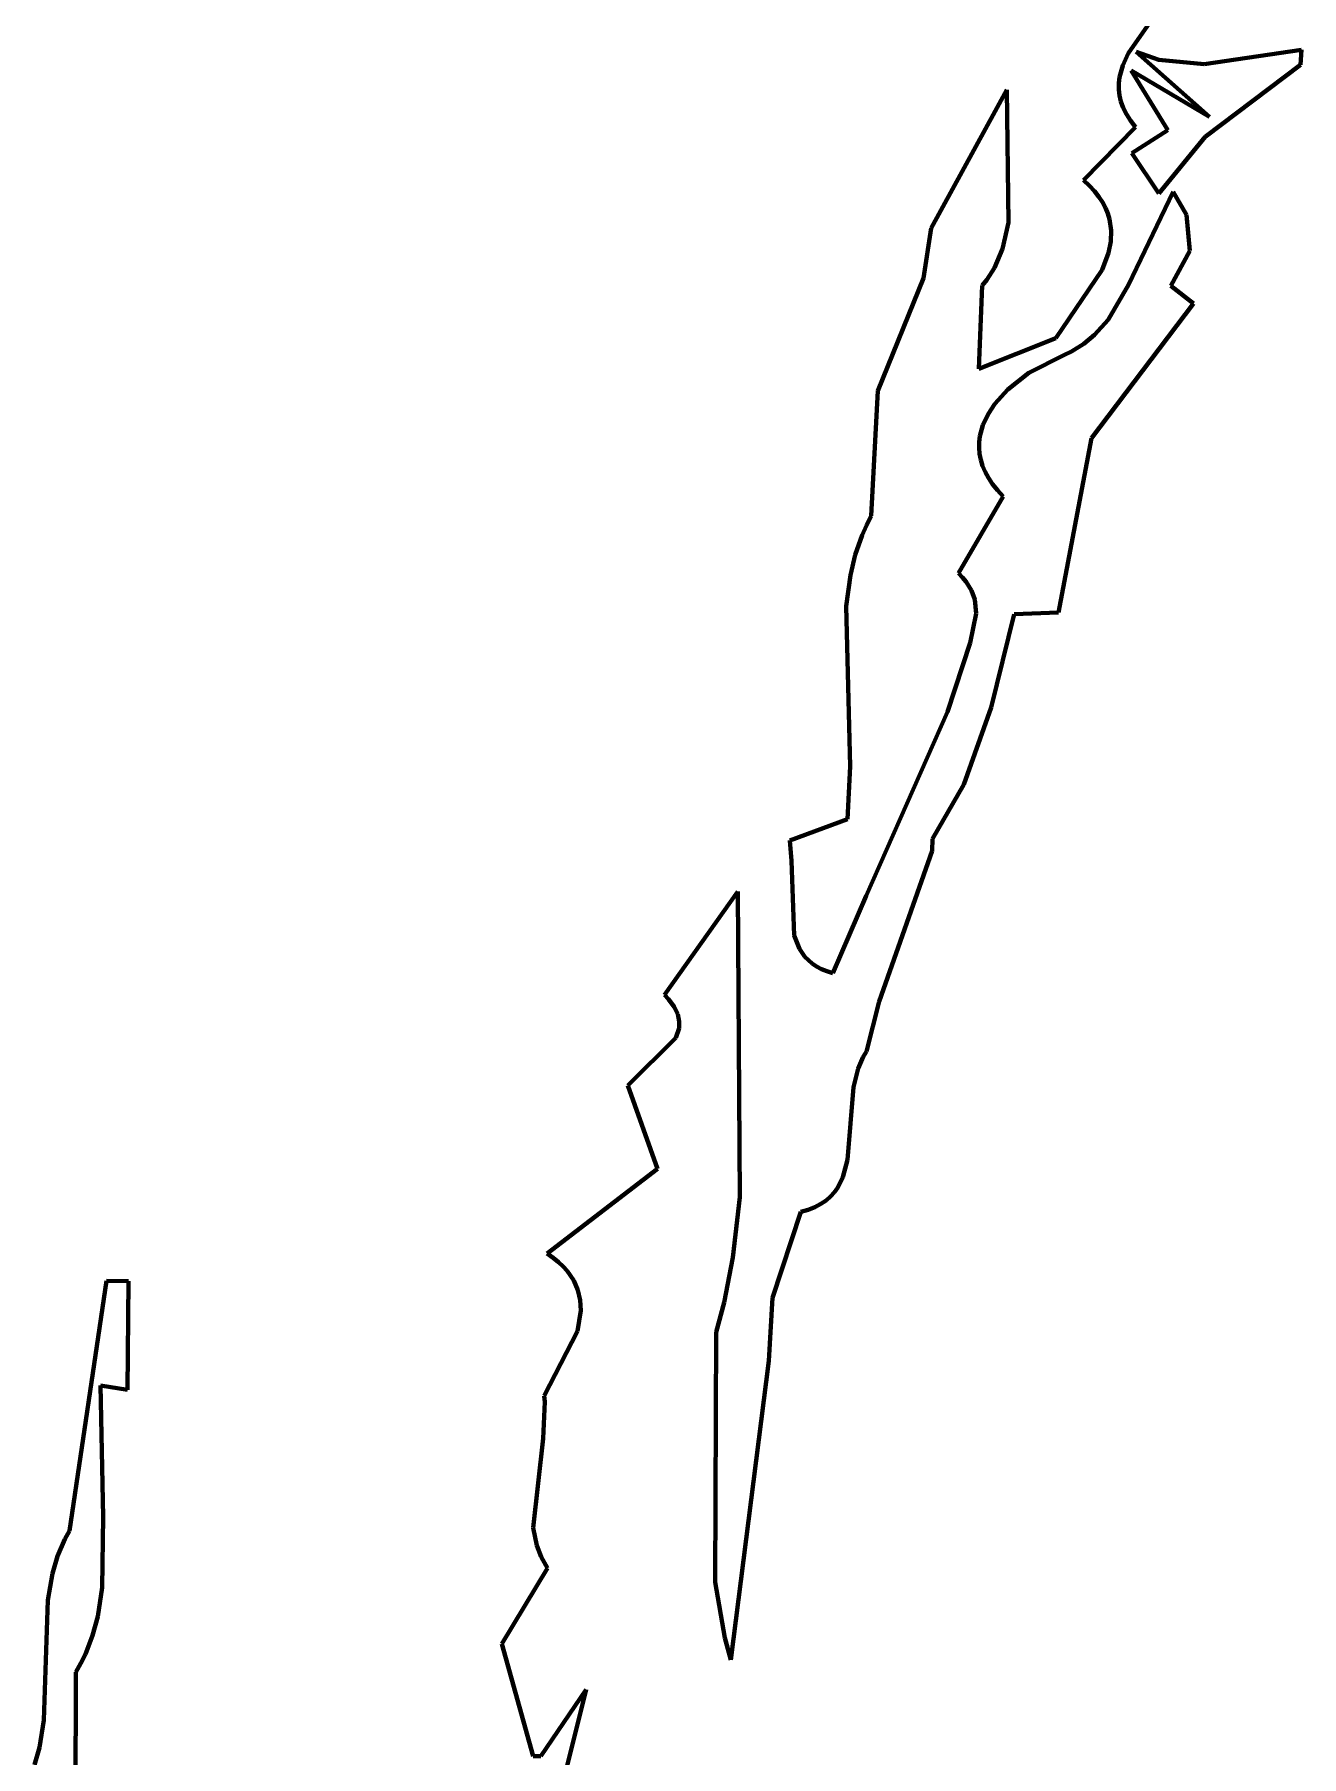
# Model space of a CAD drawing. Header units: millimetres. Extents: x 0 to 7.9, y 0 to 11.
# Drawn here: x 4.368 to 5.028, y 5.336 to 6.233 of the extents above; entities that cross this region are included whole.
import ezdxf

# ---------------------------------------------------------------- set-up
doc = ezdxf.new("R2010")
doc.units = ezdxf.units.MM
doc.layers.add('color#010101ff', color=7, linetype='CONTINUOUS', lineweight=100)
doc.layers.add('color#ffffffff', color=7, linetype='CONTINUOUS', lineweight=100)

msp = doc.modelspace()

# ---------------------------------------------------------------- linework, layer by layer
at = {"layer": 'color#010101ff'}
for p, q in [((4.95014, 6.24061), (4.93768, 6.22265)), ((4.93494, 6.21654), (4.93327, 6.21034)), ((4.93768, 6.22265), (4.93494, 6.21654)), ((4.94184, 6.22365), (4.95362, 6.21937)), ((4.98, 6.18973), (4.94184, 6.22365)), ((4.95362, 6.21937), (4.97737, 6.21724)), ((4.97737, 6.21724), (5.02799, 6.22469)), ((5.02738, 6.21677), (4.97777, 6.1794)), ((5.02799, 6.22469), (5.02738, 6.21677)), ((4.9329, 6.20721), (4.93288, 6.20405)), ((4.93327, 6.21034), (4.9329, 6.20721)), ((4.95841, 6.18281), (4.93923, 6.21391)), ((4.93923, 6.21391), (4.98, 6.18973)), ((4.87454, 6.20383), (4.83516, 6.13173)), ((4.8754, 6.13475), (4.87454, 6.20383)), ((4.93288, 6.20405), (4.93323, 6.20086)), ((4.93323, 6.20086), (4.93398, 6.19764)), ((4.93398, 6.19764), (4.93516, 6.19438)), ((4.93516, 6.19438), (4.93679, 6.19109)), ((4.93679, 6.19109), (4.9389, 6.18777)), ((4.94151, 6.18441), (4.91447, 6.15668)), ((4.9389, 6.18777), (4.94151, 6.18441)), ((4.93969, 6.17076), (4.95841, 6.18281)), ((4.97777, 6.1794), (4.95367, 6.14976)), ((4.95367, 6.14976), (4.93969, 6.17076)), ((4.91447, 6.15668), (4.91755, 6.15386)), ((4.91755, 6.15386), (4.92022, 6.15101)), ((4.92022, 6.15101), (4.9225, 6.14814)), ((4.9225, 6.14814), (4.9244, 6.14526)), ((4.9244, 6.14526), (4.92594, 6.14235)), ((4.93789, 6.10226), (4.96112, 6.15065)), ((4.96112, 6.15065), (4.96815, 6.13863)), ((4.92594, 6.14235), (4.92714, 6.13943)), ((4.92714, 6.13943), (4.92802, 6.1365)), ((4.92802, 6.1365), (4.92887, 6.13062)), ((4.96815, 6.13863), (4.96982, 6.12002)), ((4.83516, 6.13173), (4.83123, 6.10578)), ((4.87232, 6.12093), (4.8754, 6.13475)), ((4.92887, 6.13062), (4.92862, 6.12473)), ((4.86806, 6.11111), (4.87232, 6.12093)), ((4.92742, 6.11883), (4.92413, 6.11005)), ((4.92862, 6.12473), (4.92742, 6.11883)), ((4.96982, 6.12002), (4.96002, 6.10173)), ((4.86409, 6.10489), (4.86806, 6.11111)), ((4.92413, 6.11005), (4.90003, 6.07438)), ((4.83123, 6.10578), (4.80736, 6.04699)), ((4.86004, 6.05847), (4.86173, 6.10188)), ((4.86173, 6.10188), (4.86409, 6.10489)), ((4.92727, 6.08403), (4.93789, 6.10226)), ((4.96002, 6.10173), (4.97168, 6.09244)), ((4.97168, 6.09244), (4.91871, 6.02233)), ((4.92022, 6.07615), (4.92727, 6.08403)), ((4.90003, 6.07438), (4.86004, 6.05847)), ((4.91462, 6.07154), (4.92022, 6.07615)), ((4.88606, 6.05633), (4.90461, 6.06574)), ((4.90461, 6.06574), (4.90818, 6.06751)), ((4.90818, 6.06751), (4.91462, 6.07154)), ((4.87509, 6.04771), (4.88606, 6.05633)), ((4.80736, 6.04699), (4.80401, 5.98197)), ((4.86834, 6.04024), (4.87509, 6.04771)), ((4.86479, 6.03487), (4.86834, 6.04024)), ((4.86055, 6.02336), (4.86215, 6.02923)), ((4.86215, 6.02923), (4.86479, 6.03487)), ((4.86012, 6.01731), (4.86018, 6.02036)), ((4.86018, 6.02036), (4.86055, 6.02336)), ((4.91871, 6.02233), (4.90138, 5.93161)), ((4.86039, 6.01423), (4.86012, 6.01731)), ((4.86099, 6.01111), (4.86039, 6.01423)), ((4.86196, 6.00797), (4.86099, 6.01111)), ((4.8633, 6.00481), (4.86196, 6.00797)), ((4.86503, 6.00164), (4.8633, 6.00481)), ((4.86716, 5.99845), (4.86503, 6.00164)), ((4.84935, 5.95205), (4.87272, 5.99207)), ((4.86972, 5.99526), (4.86716, 5.99845)), ((4.87272, 5.99207), (4.86972, 5.99526)), ((4.80147, 5.97695), (4.79924, 5.97187)), ((4.80401, 5.98197), (4.80147, 5.97695)), ((4.79924, 5.97187), (4.79565, 5.96153)), ((4.79565, 5.96153), (4.7931, 5.95097)), ((4.7931, 5.95097), (4.79091, 5.93481)), ((4.85155, 5.94985), (4.84935, 5.95205)), ((4.85342, 5.94761), (4.85155, 5.94985)), ((4.85621, 5.94302), (4.85342, 5.94761)), ((4.85788, 5.93829), (4.85621, 5.94302)), ((4.8586, 5.93098), (4.85788, 5.93829)), ((4.79091, 5.93481), (4.79301, 5.85131)), ((4.85542, 5.91579), (4.8586, 5.93098)), ((4.87842, 5.93076), (4.86634, 5.88204)), ((4.90138, 5.93161), (4.87842, 5.93076)), ((4.84373, 5.87982), (4.85542, 5.91579)), ((4.8014, 5.78402), (4.84373, 5.87982)), ((4.86634, 5.88204), (4.85224, 5.842)), ((4.79301, 5.85131), (4.79159, 5.82389)), ((4.85224, 5.842), (4.83587, 5.8137)), ((4.79159, 5.82389), (4.76153, 5.8129)), ((4.76153, 5.8129), (4.7625, 5.80232)), ((4.83587, 5.8137), (4.83569, 5.80737)), ((4.83569, 5.80737), (4.80806, 5.72902)), ((4.7625, 5.80232), (4.76391, 5.7633)), ((4.7345, 5.78618), (4.69638, 5.73238)), ((4.7356, 5.62704), (4.7345, 5.78618)), ((4.78405, 5.74373), (4.8014, 5.78402)), ((4.76391, 5.7633), (4.76665, 5.75632)), ((4.76665, 5.75632), (4.76947, 5.75225)), ((4.76947, 5.75225), (4.77322, 5.74874)), ((4.77322, 5.74874), (4.77549, 5.74722)), ((4.77549, 5.74722), (4.77804, 5.74587)), ((4.77804, 5.74587), (4.78089, 5.74471)), ((4.78089, 5.74471), (4.78405, 5.74373)), ((4.69638, 5.73238), (4.69834, 5.73026)), ((4.69834, 5.73026), (4.70135, 5.72619)), ((4.70135, 5.72619), (4.7032, 5.72231)), ((4.80806, 5.72902), (4.80148, 5.70298)), ((4.70393, 5.7151), (4.70231, 5.7101)), ((4.7032, 5.72231), (4.70403, 5.71862)), ((4.70403, 5.71862), (4.70393, 5.7151)), ((4.70231, 5.7101), (4.67728, 5.68518)), ((4.79977, 5.70015), (4.79715, 5.69409)), ((4.80148, 5.70298), (4.79977, 5.70015)), ((4.79715, 5.69409), (4.79477, 5.68428)), ((4.67728, 5.68518), (4.69273, 5.64188)), ((4.79477, 5.68428), (4.79159, 5.64659)), ((4.69273, 5.64188), (4.63528, 5.59765)), ((4.79159, 5.64659), (4.78917, 5.63753)), ((4.78917, 5.63753), (4.78651, 5.63216)), ((4.73195, 5.59556), (4.7356, 5.62704)), ((4.78042, 5.62539), (4.77773, 5.62353)), ((4.78276, 5.62745), (4.78042, 5.62539)), ((4.78478, 5.62972), (4.78276, 5.62745)), ((4.78651, 5.63216), (4.78478, 5.62972)), ((4.76731, 5.61935), (4.75251, 5.57457)), ((4.7712, 5.6205), (4.76731, 5.61935)), ((4.77466, 5.6219), (4.7712, 5.6205)), ((4.77773, 5.62353), (4.77466, 5.6219)), ((4.63528, 5.59765), (4.6384, 5.5955)), ((4.6384, 5.5955), (4.64118, 5.59327)), ((4.64118, 5.59327), (4.64362, 5.59097)), ((4.64362, 5.59097), (4.64574, 5.58861)), ((4.64574, 5.58861), (4.64907, 5.58373)), ((4.72739, 5.57215), (4.73195, 5.59556)), ((4.40581, 5.58346), (4.38649, 5.45331)), ((4.41723, 5.58332), (4.40581, 5.58346)), ((4.41681, 5.5267), (4.41723, 5.58332)), ((4.64907, 5.58373), (4.65127, 5.57865)), ((4.65127, 5.57865), (4.65246, 5.57342)), ((4.65246, 5.57342), (4.65274, 5.56808)), ((4.72331, 5.55667), (4.72739, 5.57215)), ((4.75251, 5.57457), (4.75071, 5.54186)), ((4.65274, 5.56808), (4.65099, 5.55721)), ((4.65099, 5.55721), (4.6336, 5.52354)), ((4.72268, 5.42656), (4.72331, 5.55667)), ((4.75071, 5.54186), (4.73082, 5.38612)), ((4.40405, 5.46057), (4.40276, 5.52905)), ((4.40276, 5.52905), (4.41681, 5.5267)), ((4.63395, 5.52038), (4.63317, 5.50143)), ((4.6336, 5.52354), (4.63395, 5.52038)), ((4.63317, 5.50143), (4.62797, 5.45475)), ((4.40366, 5.42383), (4.40405, 5.46057)), ((4.62797, 5.45475), (4.62982, 5.44569)), ((4.38413, 5.44899), (4.38036, 5.44016)), ((4.38649, 5.45331), (4.38413, 5.44899)), ((4.62982, 5.44569), (4.63212, 5.43972)), ((4.38036, 5.44016), (4.3777, 5.43108)), ((4.63212, 5.43972), (4.63543, 5.43382)), ((4.3777, 5.43108), (4.37536, 5.41709)), ((4.63543, 5.43382), (4.61161, 5.39448)), ((4.72767, 5.39756), (4.72268, 5.42656)), ((4.40126, 5.40859), (4.40366, 5.42383)), ((4.37536, 5.41709), (4.37324, 5.3546)), ((4.39857, 5.39869), (4.40126, 5.40859)), ((4.39485, 5.38903), (4.39857, 5.39869)), ((4.61161, 5.39448), (4.62789, 5.33592)), ((4.73082, 5.38612), (4.72767, 5.39756)), ((4.38995, 5.37965), (4.39255, 5.3843)), ((4.39255, 5.3843), (4.39485, 5.38903)), ((4.38921, 5.20652), (4.38995, 5.37965)), ((4.63195, 5.3359), (4.65559, 5.37056)), ((4.65559, 5.37056), (4.64525, 5.32947)), ((4.37324, 5.3546), (4.37095, 5.3405)), ((4.37095, 5.3405), (4.36832, 5.33132)), ((4.62789, 5.33592), (4.63195, 5.3359))]:
    msp.add_line(p, q, dxfattribs=at)
at = {"layer": 'color#ffffffff'}
for p, q in [((4.93768, 6.22265), (4.95014, 6.24061)), ((4.93327, 6.21034), (4.93494, 6.21654)), ((4.93494, 6.21654), (4.93768, 6.22265)), ((4.94184, 6.22365), (4.98, 6.18973)), ((4.95362, 6.21937), (4.94184, 6.22365)), ((4.97737, 6.21724), (4.95362, 6.21937)), ((5.02799, 6.22469), (4.97737, 6.21724)), ((4.97777, 6.1794), (5.02738, 6.21677)), ((5.02738, 6.21677), (5.02799, 6.22469)), ((4.93288, 6.20405), (4.9329, 6.20721)), ((4.9329, 6.20721), (4.93327, 6.21034)), ((4.98, 6.18973), (4.93923, 6.21391)), ((4.93923, 6.21391), (4.95841, 6.18281)), ((4.83516, 6.13173), (4.87454, 6.20383)), ((4.87454, 6.20383), (4.8754, 6.13475)), ((4.93323, 6.20086), (4.93288, 6.20405)), ((4.93398, 6.19764), (4.93323, 6.20086)), ((4.93516, 6.19438), (4.93398, 6.19764)), ((4.93679, 6.19109), (4.93516, 6.19438)), ((4.9389, 6.18777), (4.93679, 6.19109)), ((4.91447, 6.15668), (4.94151, 6.18441)), ((4.94151, 6.18441), (4.9389, 6.18777)), ((4.95841, 6.18281), (4.93969, 6.17076)), ((4.95367, 6.14976), (4.97777, 6.1794)), ((4.93969, 6.17076), (4.95367, 6.14976)), ((4.91755, 6.15386), (4.91447, 6.15668)), ((4.92022, 6.15101), (4.91755, 6.15386)), ((4.9225, 6.14814), (4.92022, 6.15101)), ((4.9244, 6.14526), (4.9225, 6.14814)), ((4.92594, 6.14235), (4.9244, 6.14526)), ((4.96112, 6.15065), (4.93789, 6.10226)), ((4.96815, 6.13863), (4.96112, 6.15065)), ((4.92714, 6.13943), (4.92594, 6.14235)), ((4.92802, 6.1365), (4.92714, 6.13943)), ((4.92887, 6.13062), (4.92802, 6.1365)), ((4.96982, 6.12002), (4.96815, 6.13863)), ((4.83123, 6.10578), (4.83516, 6.13173)), ((4.8754, 6.13475), (4.87232, 6.12093)), ((4.92862, 6.12473), (4.92887, 6.13062)), ((4.87232, 6.12093), (4.86806, 6.11111)), ((4.92413, 6.11005), (4.92742, 6.11883)), ((4.92742, 6.11883), (4.92862, 6.12473)), ((4.96002, 6.10173), (4.96982, 6.12002)), ((4.86806, 6.11111), (4.86409, 6.10489)), ((4.90003, 6.07438), (4.92413, 6.11005)), ((4.80736, 6.04699), (4.83123, 6.10578)), ((4.86173, 6.10188), (4.86004, 6.05847)), ((4.86409, 6.10489), (4.86173, 6.10188)), ((4.93789, 6.10226), (4.92727, 6.08403)), ((4.97168, 6.09244), (4.96002, 6.10173)), ((4.91871, 6.02233), (4.97168, 6.09244)), ((4.92727, 6.08403), (4.92022, 6.07615)), ((4.86004, 6.05847), (4.90003, 6.07438)), ((4.92022, 6.07615), (4.91462, 6.07154)), ((4.90461, 6.06574), (4.88606, 6.05633)), ((4.90818, 6.06751), (4.90461, 6.06574)), ((4.91462, 6.07154), (4.90818, 6.06751)), ((4.88606, 6.05633), (4.87509, 6.04771)), ((4.80401, 5.98197), (4.80736, 6.04699)), ((4.87509, 6.04771), (4.86834, 6.04024)), ((4.86834, 6.04024), (4.86479, 6.03487)), ((4.86215, 6.02923), (4.86055, 6.02336)), ((4.86479, 6.03487), (4.86215, 6.02923)), ((4.86018, 6.02036), (4.86012, 6.01731)), ((4.86055, 6.02336), (4.86018, 6.02036)), ((4.90138, 5.93161), (4.91871, 6.02233)), ((4.86012, 6.01731), (4.86039, 6.01423)), ((4.86039, 6.01423), (4.86099, 6.01111)), ((4.86099, 6.01111), (4.86196, 6.00797)), ((4.86196, 6.00797), (4.8633, 6.00481)), ((4.8633, 6.00481), (4.86503, 6.00164)), ((4.86503, 6.00164), (4.86716, 5.99845)), ((4.87272, 5.99207), (4.84935, 5.95205)), ((4.86716, 5.99845), (4.86972, 5.99526)), ((4.86972, 5.99526), (4.87272, 5.99207)), ((4.79924, 5.97187), (4.80147, 5.97695)), ((4.80147, 5.97695), (4.80401, 5.98197)), ((4.79565, 5.96153), (4.79924, 5.97187)), ((4.7931, 5.95097), (4.79565, 5.96153)), ((4.79091, 5.93481), (4.7931, 5.95097)), ((4.84935, 5.95205), (4.85155, 5.94985)), ((4.85155, 5.94985), (4.85342, 5.94761)), ((4.85342, 5.94761), (4.85621, 5.94302)), ((4.85621, 5.94302), (4.85788, 5.93829)), ((4.85788, 5.93829), (4.8586, 5.93098)), ((4.79301, 5.85131), (4.79091, 5.93481)), ((4.8586, 5.93098), (4.85542, 5.91579)), ((4.86634, 5.88204), (4.87842, 5.93076)), ((4.87842, 5.93076), (4.90138, 5.93161)), ((4.85542, 5.91579), (4.84373, 5.87982)), ((4.84373, 5.87982), (4.8014, 5.78402)), ((4.85224, 5.842), (4.86634, 5.88204)), ((4.79159, 5.82389), (4.79301, 5.85131)), ((4.83587, 5.8137), (4.85224, 5.842)), ((4.76153, 5.8129), (4.79159, 5.82389)), ((4.7625, 5.80232), (4.76153, 5.8129)), ((4.83569, 5.80737), (4.83587, 5.8137)), ((4.80806, 5.72902), (4.83569, 5.80737)), ((4.76391, 5.7633), (4.7625, 5.80232)), ((4.69638, 5.73238), (4.7345, 5.78618)), ((4.7345, 5.78618), (4.7356, 5.62704)), ((4.8014, 5.78402), (4.78405, 5.74373)), ((4.76665, 5.75632), (4.76391, 5.7633)), ((4.76947, 5.75225), (4.76665, 5.75632)), ((4.77322, 5.74874), (4.76947, 5.75225)), ((4.77549, 5.74722), (4.77322, 5.74874)), ((4.77804, 5.74587), (4.77549, 5.74722)), ((4.78089, 5.74471), (4.77804, 5.74587)), ((4.78405, 5.74373), (4.78089, 5.74471)), ((4.69834, 5.73026), (4.69638, 5.73238)), ((4.70135, 5.72619), (4.69834, 5.73026)), ((4.7032, 5.72231), (4.70135, 5.72619)), ((4.80148, 5.70298), (4.80806, 5.72902)), ((4.70231, 5.7101), (4.70393, 5.7151)), ((4.70403, 5.71862), (4.7032, 5.72231)), ((4.70393, 5.7151), (4.70403, 5.71862)), ((4.67728, 5.68518), (4.70231, 5.7101)), ((4.79715, 5.69409), (4.79977, 5.70015)), ((4.79977, 5.70015), (4.80148, 5.70298)), ((4.79477, 5.68428), (4.79715, 5.69409)), ((4.69273, 5.64188), (4.67728, 5.68518)), ((4.79159, 5.64659), (4.79477, 5.68428)), ((4.63528, 5.59765), (4.69273, 5.64188)), ((4.78917, 5.63753), (4.79159, 5.64659)), ((4.78651, 5.63216), (4.78917, 5.63753)), ((4.7356, 5.62704), (4.73195, 5.59556)), ((4.77773, 5.62353), (4.78042, 5.62539)), ((4.78042, 5.62539), (4.78276, 5.62745)), ((4.78276, 5.62745), (4.78478, 5.62972)), ((4.78478, 5.62972), (4.78651, 5.63216)), ((4.75251, 5.57457), (4.76731, 5.61935)), ((4.76731, 5.61935), (4.7712, 5.6205)), ((4.7712, 5.6205), (4.77466, 5.6219)), ((4.77466, 5.6219), (4.77773, 5.62353)), ((4.6384, 5.5955), (4.63528, 5.59765)), ((4.64118, 5.59327), (4.6384, 5.5955)), ((4.64362, 5.59097), (4.64118, 5.59327)), ((4.64574, 5.58861), (4.64362, 5.59097)), ((4.64907, 5.58373), (4.64574, 5.58861)), ((4.73195, 5.59556), (4.72739, 5.57215)), ((4.38649, 5.45331), (4.40581, 5.58346)), ((4.40581, 5.58346), (4.41723, 5.58332)), ((4.41723, 5.58332), (4.41681, 5.5267)), ((4.65127, 5.57865), (4.64907, 5.58373)), ((4.65246, 5.57342), (4.65127, 5.57865)), ((4.65274, 5.56808), (4.65246, 5.57342)), ((4.72739, 5.57215), (4.72331, 5.55667)), ((4.75071, 5.54186), (4.75251, 5.57457)), ((4.65099, 5.55721), (4.65274, 5.56808)), ((4.6336, 5.52354), (4.65099, 5.55721)), ((4.72331, 5.55667), (4.72268, 5.42656)), ((4.73082, 5.38612), (4.75071, 5.54186)), ((4.41681, 5.5267), (4.40276, 5.52905)), ((4.40276, 5.52905), (4.40405, 5.46057)), ((4.63317, 5.50143), (4.63395, 5.52038)), ((4.63395, 5.52038), (4.6336, 5.52354)), ((4.62797, 5.45475), (4.63317, 5.50143)), ((4.40405, 5.46057), (4.40366, 5.42383)), ((4.62982, 5.44569), (4.62797, 5.45475)), ((4.38036, 5.44016), (4.38413, 5.44899)), ((4.38413, 5.44899), (4.38649, 5.45331)), ((4.63212, 5.43972), (4.62982, 5.44569)), ((4.3777, 5.43108), (4.38036, 5.44016)), ((4.63543, 5.43382), (4.63212, 5.43972)), ((4.37536, 5.41709), (4.3777, 5.43108)), ((4.61161, 5.39448), (4.63543, 5.43382)), ((4.72268, 5.42656), (4.72767, 5.39756)), ((4.40366, 5.42383), (4.40126, 5.40859)), ((4.37324, 5.3546), (4.37536, 5.41709)), ((4.40126, 5.40859), (4.39857, 5.39869)), ((4.39857, 5.39869), (4.39485, 5.38903)), ((4.62789, 5.33592), (4.61161, 5.39448)), ((4.72767, 5.39756), (4.73082, 5.38612)), ((4.39255, 5.3843), (4.38995, 5.37965)), ((4.39485, 5.38903), (4.39255, 5.3843)), ((4.38995, 5.37965), (4.38921, 5.20652)), ((4.65559, 5.37056), (4.63195, 5.3359)), ((4.64525, 5.32947), (4.65559, 5.37056)), ((4.37095, 5.3405), (4.37324, 5.3546)), ((4.36832, 5.33132), (4.37095, 5.3405)), ((4.63195, 5.3359), (4.62789, 5.33592))]:
    msp.add_line(p, q, dxfattribs=at)

doc.saveas('drawing.dxf')
